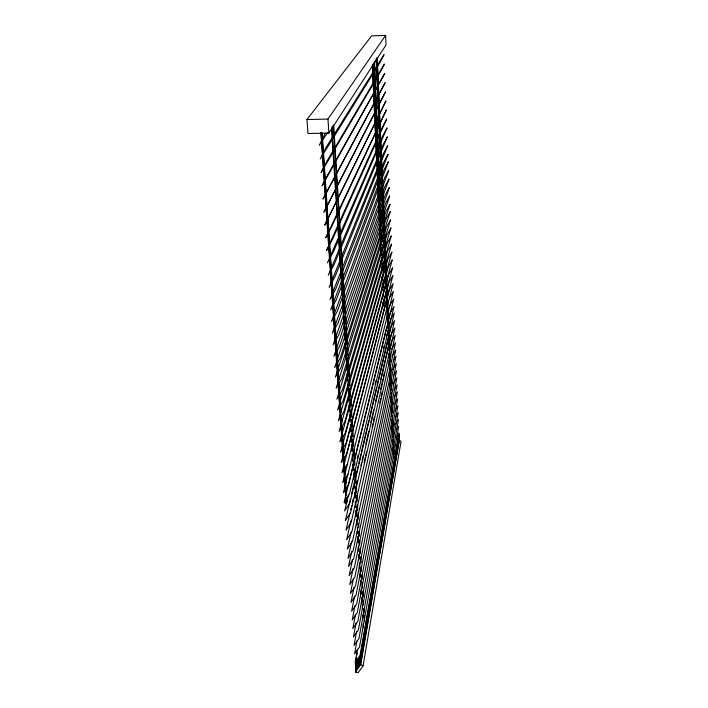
<?xml version="1.0" encoding="UTF-8"?>
<svg xmlns="http://www.w3.org/2000/svg" width="708" height="708" viewBox="0 0 708 708"><rect width="100%" height="100%" fill="white"/><g stroke="black" fill="none" stroke-linecap="round" stroke-linejoin="round"><path stroke-width="1.06" d="M363.098 665.777L401.055 441.314L399.339 440.447L360.699 664.626L355.797 671.458L355.867 672.476L358.195 672.6L363.098 665.777L360.699 664.626M356.389 664.449L355.611 668.795L360.522 661.945L399.25 438.279L398.206 439.907M356.505 666.086L355.726 670.432L360.629 663.6L399.303 439.615L398.259 441.234M355.797 671.458L356.566 667.104M355.867 672.476L356.443 669.228M357.505 649.192L355.159 662.21L360.08 655.307L399.038 432.933L395.905 437.827M356.443 657.343L355.274 663.865L360.186 656.971L399.091 434.269L398.046 435.898M356.832 655.165L357.221 652.997M356.168 661.157L355.389 665.511L360.301 658.626L399.144 435.615L398.1 437.234M356.08 663.9L355.505 667.157L360.407 660.29L399.197 436.951L398.153 438.571M356.965 640.855L354.584 653.918L359.522 646.935L398.772 426.207L396.153 430.314M356.611 631.43L354 645.537L358.956 638.483L398.507 419.428L395.347 424.393M356.062 623.013L353.416 637.085L358.39 629.952L398.232 412.614L395.595 416.782M355.513 614.447L352.823 628.545L357.823 621.341L397.967 405.746L394.79 410.79M354.947 605.871L352.221 619.934L357.248 612.65L397.692 398.834L394.506 403.914M354.602 596.065L351.619 611.234L356.664 603.871L397.418 391.878L394.754 396.135M354.035 587.339L351.009 602.446L356.071 595.012L397.135 384.869L393.931 390.019M353.469 578.445L350.389 593.578L355.478 586.065L396.861 377.815L393.108 383.869M353.133 568.391L349.77 584.631L354.876 577.029L396.577 370.709L393.347 375.939M352.549 559.417L349.141 575.586L354.274 567.905L396.294 363.558L392.515 369.709M351.743 551.355L348.504 566.453L353.655 558.692L396.011 356.354L393.303 360.779M351.699 541.266L347.955 558.479L353.124 550.638L395.754 350.079L391.958 356.319M351.124 531.965L347.309 549.178L352.504 541.248L395.471 342.787L391.657 349.062M379.736 402.861L380.692 398.56M381.169 396.4L382.125 392.099M351.026 520.415L346.654 539.788L351.867 531.77L395.179 335.433L391.356 341.769L389.657 349.301M364.142 462.297L365.116 457.996M365.602 455.846L366.576 451.536M372.16 426.782L372.895 423.552M373.381 421.402L374.346 417.101M380.665 389.117L382.851 379.435M383.338 377.284L384.311 372.974M349.956 513.079L345.991 530.301L351.239 522.194L394.887 328.034L391.055 334.415M350.699 509.849L351.69 505.547M352.186 503.388L353.177 499.087M355.151 490.476L355.894 487.246M356.389 485.095L357.381 480.785M360.85 465.722L361.593 462.492M362.089 460.342L363.08 456.032M365.797 444.199L368.771 431.278M370.753 422.667L373.718 409.755M375.7 401.144L379.417 385.002M380.656 379.621L385.108 360.248M385.603 358.098L389.32 341.946M389.816 339.796L390.807 335.495M343.168 458.811L346.097 503.715L344.893 502.804L345.637 499.6M344.893 502.804L346.088 497.662L346.743 499.751M350.371 499.193L345.327 520.716L350.593 512.521L394.586 320.582L390.745 327.016L388.975 334.548M351.637 493.812L353.398 486.281M355.673 476.599L358.195 465.837M358.699 463.678L360.974 453.996M361.478 451.846L368.797 420.641M369.302 418.481L376.612 387.276M377.116 385.125L387.462 340.999M348.513 494.901L344.654 511.034L349.947 502.751L394.294 313.078L390.435 319.556M357.257 458.324L358.027 455.102M375.001 384.099L375.771 380.877M383.488 348.601L384.258 345.371M386.32 336.769L387.09 333.539M389.152 324.937L390.179 320.636M386.78 326.981L344.07 502.574L349.38 494.211L394.037 306.537L390.161 313.06L388.338 320.556M325.388 133.175L319.255 145.299L327.671 132.44M389.533 297.9L393.427 291.271L343.38 492.715L348.717 484.254L393.736 298.935L389.851 305.502M347.371 464.032L341.991 472.687L389.214 290.236L393.126 283.554L342.69 482.75L348.044 474.192M328.884 133.113L386.002 44.993L385.63 35.4L371.656 35.843L306.945 119.528L307.98 133.511L328.884 133.113L327.972 119.086L385.63 35.4M306.945 119.528L327.972 119.086M383.302 309.98L384.161 310.21M347.354 502.016L345.876 498.529L346.088 497.662L346.3 499.821M322.14 132.785L338.159 368.912M338.309 371.116L338.911 379.948M339.061 382.152L339.654 390.984M339.805 393.188L340.406 402.02M340.557 404.224L341.079 411.95M341.3 415.26L341.831 422.977M342.053 426.287L342.504 432.915M342.725 436.225L343.247 443.943M343.398 446.155L343.92 453.872M344.15 457.191L344.592 463.811M344.823 467.121L345.274 473.74M345.495 477.05L345.946 483.67M321.857 133.184L340.867 412.968M341.017 415.171L341.619 423.977M341.769 426.181L342.291 433.898M342.442 436.101L343.716 454.819M343.867 457.023L345.141 475.749M345.283 477.953L345.814 485.661M345.964 487.865L346.185 491.175L346.256 487.37M321.202 132.909L338.946 392.975M339.097 395.179L342.557 445.872M342.707 448.076L343.23 455.793M343.38 457.996L343.911 465.705M344.061 467.908L344.584 475.626M344.734 477.829L345.265 485.538M345.416 487.741L345.938 495.458M320.83 132.237L343.017 456.607M331.565 128.582L342.168 295.183M342.309 297.387L345.044 340.415M345.185 342.619L345.61 349.239M345.743 351.451L346.309 360.275M346.451 362.478L346.938 370.204M347.15 373.514L347.646 381.24M347.849 384.55L348.274 391.17M348.486 394.48L348.973 402.197M349.115 404.41L349.61 412.127M349.743 414.339L350.239 422.056M350.451 425.366L350.867 431.986M351.079 435.296L351.504 441.916M351.646 444.128L352.133 451.846M352.274 454.058L352.77 461.775M352.903 463.988L353.327 470.608M353.681 476.121L353.885 479.431M354.097 482.741L354.451 488.255M354.735 492.671L355.08 498.184M355.292 501.494L355.646 507.017M355.859 510.326L356.274 516.946M356.487 520.256L356.841 525.77M357.186 531.283L357.328 533.496M357.611 537.903L357.894 542.319M358.168 546.735L358.452 551.143M358.664 554.452L359.009 559.975M359.292 564.382L359.576 568.798M359.93 574.312L360.133 577.622M360.416 582.038L360.629 585.348M360.912 589.764L361.186 594.171M361.399 597.481L361.753 603.004M362.593 616.243L362.735 618.447M363.089 623.96L363.293 627.27M333.689 125.422L349.991 385.78M350.133 387.993L350.61 395.71M350.823 399.02L351.23 405.64M351.513 410.056L351.929 416.676M352.133 419.986L352.619 427.703M352.752 429.915L353.168 436.535M353.31 438.739L353.717 445.359M353.929 448.668L354.345 455.288M354.478 457.492L354.894 464.112M355.106 467.422L355.451 472.935M355.726 477.351L356.071 482.865M356.345 487.281L356.62 491.688M356.832 494.998L357.177 500.521M357.452 504.928L357.726 509.344M357.938 512.654L358.283 518.168M358.629 523.681L358.832 526.991M359.106 531.407L359.39 535.823M359.664 540.231L359.868 543.54M360.142 547.957L360.425 552.364M360.699 556.78L361.045 562.294M361.39 567.816L361.531 570.02M361.876 575.533L362.08 578.843M362.284 582.153L362.567 586.569M362.841 590.976L363.186 596.499M363.461 600.906L363.602 603.119M363.947 608.632L364.151 611.942M364.363 615.252L364.638 619.668M333.194 124.944L345.044 313.511M345.185 315.715L345.734 324.538M345.876 326.742L346.433 335.565M346.566 337.769L346.982 344.389M347.194 347.699L347.672 355.416M347.814 357.62L348.371 366.443M348.504 368.647L348.991 376.364M349.203 379.674L349.619 386.294M349.752 388.497L350.31 397.321M350.442 399.524L350.929 407.242M351.071 409.454L351.557 417.171M351.69 419.375L352.177 427.092M352.319 429.296L352.805 437.022M352.938 439.226L353.425 446.943M353.637 450.253L354.053 456.872M354.257 460.173L354.602 465.687M354.876 470.103L355.159 474.51M355.363 477.82L355.708 483.334M355.92 486.644L356.336 493.255M356.469 495.467L356.885 502.078M357.168 506.494L357.443 510.902M357.717 515.309L358 519.725M358.275 524.132L358.478 527.442M358.761 531.858L359.036 536.266M359.31 540.673L359.593 545.089M360.009 551.7L360.142 553.913M360.487 559.426L360.699 562.727M360.974 567.143L361.257 571.551M361.461 574.861L361.735 579.268M362.151 585.888L362.292 588.091M362.638 593.605L362.85 596.915M363.124 601.331L363.328 604.632M363.611 609.048L363.885 613.455M364.231 618.969L364.372 621.173M331.928 126.847L347.955 379.603M348.097 381.807L349.283 400.569M349.425 402.781L349.911 410.507M350.124 413.817L350.549 420.437M350.823 424.853L351.248 431.473M351.451 434.792L351.947 442.518M352.088 444.721L352.504 451.341M352.717 454.651L353.062 460.173M353.274 463.483L353.699 470.112M353.832 472.316L354.186 477.838M354.327 480.042L354.814 487.768M355.097 492.184L355.443 497.697M355.726 502.114L356.08 507.636M356.283 510.946L356.566 515.362M356.85 519.778L357.124 524.194M357.336 527.504L357.62 531.92M357.894 536.337L358.319 542.956M358.522 546.266L358.806 550.682M359.089 555.099L359.292 558.408M359.576 562.825L359.859 567.241M360.062 570.551L360.416 576.064M360.699 580.48L360.974 584.896M361.328 590.419L361.469 592.623M361.815 598.145L362.027 601.455M362.239 604.765L362.514 609.181M362.868 614.694L363.071 618.013M374.426 62.392L378.913 164.999M379.01 167.212L379.638 181.549M379.736 183.761L380.028 190.381M380.125 192.585L380.417 199.205M380.559 202.515L380.754 206.931M380.895 210.241L381.143 215.754M381.24 217.958L381.524 224.578M381.718 228.994L381.86 232.304M382.01 235.614L382.205 240.03M382.444 245.543L382.639 249.959M382.78 253.269L382.931 256.579M383.17 262.093L383.311 265.403M383.506 269.819L383.656 273.129M383.94 279.749L384.037 281.952M384.285 287.475L384.373 289.678M384.957 302.918L385.055 305.121M374.231 61.499L380.338 200.656M380.435 202.86L380.674 208.382M380.771 210.595L381.108 218.321M381.205 220.533L381.453 226.056M381.594 229.365L381.833 234.888M381.931 237.1L382.125 241.516M382.276 244.826L382.568 251.455M382.665 253.668L382.904 259.19M383.046 262.5L383.586 274.651M383.825 280.164L384.019 284.589M384.117 286.793L384.311 291.209M384.55 296.732L384.745 301.148M373.24 63.853L380.187 220.719M380.284 222.931L380.532 228.454M380.63 230.666L380.922 237.295M381.019 239.508L381.267 245.03M381.364 247.234L381.656 253.862M381.807 257.181L381.957 260.491M382.152 264.916L382.391 270.438M382.594 274.854L382.736 278.173M382.931 282.589L383.125 287.006M383.665 299.157L383.86 303.582M372.532 65.755L372.78 71.278M372.877 73.482L373.461 86.712M373.612 90.022L374.151 102.156M374.302 105.465L374.895 118.705M374.992 120.909L375.532 133.042M375.736 137.458L376.32 150.689M376.417 152.901L376.762 160.619M376.868 162.822L377.01 166.132M377.258 171.646L377.656 180.478M377.851 184.885L377.948 187.089M378.045 189.302L378.391 197.019M378.541 200.329L378.736 204.745M378.886 208.046L379.134 213.568M379.276 216.878L379.523 222.392M379.718 226.799L379.824 229.011M380.116 235.622L380.267 238.932M380.851 252.172L381.001 255.482M381.639 269.819L381.789 273.129M382.435 287.466L382.532 289.678M382.771 295.192L382.878 297.395M372.337 64.87L379.054 215.028M379.152 217.232L379.399 222.754M379.497 224.967L380.143 239.322M380.24 241.525L380.877 255.88M381.081 260.296L381.276 264.712M381.373 266.916L381.621 272.438M381.816 276.855L382.019 281.271M382.161 284.581L382.409 290.103M382.603 294.519L382.709 296.732M382.957 302.254L383.152 306.67M377.293 58.206L385.179 243.817M385.276 246.03L385.887 260.385M385.984 262.597L386.595 276.961M386.683 279.173L387.294 293.537M387.391 295.74L387.949 308.998M388.046 311.21L388.612 324.468M388.754 327.786L388.896 331.096M389.037 334.415L389.267 339.937M389.365 342.15L389.55 346.566M389.736 350.982L389.878 354.301M389.975 356.505L390.205 362.036M390.347 365.346L390.772 375.293M390.913 378.603L391.099 383.028M391.197 385.232L391.382 389.657M391.524 392.967L391.71 397.392M391.896 401.808L392.037 405.118M392.135 407.33L392.321 411.746M392.506 416.171L392.604 418.375M392.745 421.694L392.931 426.11M393.117 430.535L393.214 432.738M393.312 434.951L393.498 439.367M393.683 443.792L393.825 447.102M394.011 451.527L394.108 453.731M377.019 57.428L384.639 236.18M384.727 238.384L385.338 252.729M385.435 254.942L386.046 269.279M386.187 272.589L386.754 285.837M386.842 288.041L387.081 293.555M387.17 295.767L387.409 301.281M387.55 304.59L388.117 317.83M388.258 321.14L388.444 325.556M388.542 327.76L388.727 332.176M388.869 335.486L389.055 339.902M389.152 342.106L389.382 347.628M389.524 350.938L389.993 361.965M390.135 365.275L390.604 376.311M390.745 379.621L390.94 384.037M391.126 388.453L391.214 390.657M391.312 392.86L391.551 398.383M391.736 402.79L391.834 405.003M391.922 407.206L392.161 412.729M392.347 417.136L392.772 427.066M392.913 430.375L393.055 433.685M393.524 444.721L393.666 448.031M393.852 452.447L393.949 454.651M376.337 58.445L384.4 246.322M384.497 248.535L385.108 262.898M385.205 265.111L385.825 279.474M385.922 281.687L386.533 296.05M386.63 298.263L387.196 311.529M387.294 313.733L387.533 319.264M387.63 321.467L387.913 328.105M388.002 330.309L388.196 334.734M388.338 338.052L388.86 350.203M389.002 353.522L389.188 357.938M389.285 360.151L389.48 364.567M389.666 368.992L389.807 372.311M389.904 374.514L390.09 378.939M390.232 382.249L390.427 386.674M390.515 388.887L390.71 393.303M390.851 396.622L391.037 401.038M391.179 404.356L391.374 408.773M391.515 412.091L391.657 415.41M391.851 419.826L391.993 423.145M392.082 425.358L392.276 429.774M392.462 434.199L392.559 436.402M392.701 439.721L392.843 443.04M393.037 447.456L393.179 450.775M393.321 454.085L393.506 458.51M376.152 59.888L383.851 238.693M383.94 240.897L384.559 255.243M384.701 258.562L385.276 271.801M385.418 275.111L385.984 288.36M386.125 291.669L386.701 304.918M386.789 307.122L387.365 320.37M387.506 323.68L387.692 328.096M387.789 330.3L387.975 334.716M388.126 338.026L388.648 350.168M388.789 353.478L388.975 357.894M389.073 360.098L389.311 365.62M389.453 368.93L389.639 373.346M389.736 375.559L389.922 379.966M390.019 382.178L390.214 386.595M390.444 392.108L390.542 394.321M390.639 396.524L390.878 402.047M391.064 406.463L391.161 408.666M391.303 411.976L391.489 416.392M391.639 419.702L391.781 423.012M391.869 425.225L392.108 430.738M392.25 434.048L392.391 437.367M392.586 441.774L392.683 443.987M392.825 447.297L393.011 451.713M392.816 275.784L346.69 453.766L341.283 462.51L388.896 282.519L392.816 275.784M392.506 267.96L346 443.385L340.575 452.235L388.568 274.739L392.506 267.96M392.197 260.075L345.3 432.898L339.849 441.854L388.25 266.916L392.197 260.075M391.878 252.136L344.601 422.304L339.123 431.358L387.922 259.031L391.878 252.136M391.559 244.136L343.884 411.587L338.389 420.756L387.586 251.083L391.559 244.136M391.241 236.083L343.168 400.763L337.636 410.038L387.258 243.083L391.241 236.083M390.922 227.958L342.442 389.825L336.884 399.206L386.922 235.021L390.922 227.958M390.595 219.781L341.707 378.762L336.132 388.258L386.586 226.896L390.595 219.781M390.267 211.55L340.964 367.585L335.362 377.187L386.241 218.719L390.267 211.55M389.984 204.364L340.318 357.805L334.689 367.514L385.949 211.586L389.984 204.364M389.657 196.01L339.557 346.398L333.902 356.221L385.603 203.293L389.657 196.01M389.32 187.593L338.787 334.857L333.105 344.805L385.258 194.93L389.32 187.593M388.984 179.115L338.017 323.202L332.309 333.256L384.904 186.514L388.984 179.115M388.648 170.566L337.229 311.405L331.494 321.591L384.55 178.027L388.648 170.566M388.303 161.964L336.442 299.484L330.68 309.785L384.196 169.486L388.303 161.964M388.011 154.45L335.742 289.041L329.963 299.457L383.886 162.026L388.011 154.45M387.665 145.724L334.937 276.863L329.123 287.413L383.524 153.362L387.665 145.724M387.311 136.918L334.123 264.544L328.273 275.226L383.161 144.627L387.311 136.918M386.966 128.051L333.291 252.092L327.423 262.898L382.798 135.821L386.966 128.051M386.612 119.121L332.45 239.49L326.556 250.428L382.426 126.953L386.612 119.121M386.249 110.112L331.609 226.737L325.68 237.817L386.249 110.112M385.895 101.04L324.795 225.064L385.895 101.04M326.308 147.025L320.202 158.99L379.771 62.888L384.055 54.578L326.308 147.025M381.311 99.925L323.892 212.161L385.533 91.89L381.311 99.925M327.22 160.707L321.14 172.522L380.161 72.26L384.426 64.021L327.22 160.707M328.123 174.23L322.069 185.885L384.798 73.384L328.123 174.23M329.008 187.585L322.99 199.098L385.17 82.677L329.008 187.585"/></g></svg>
